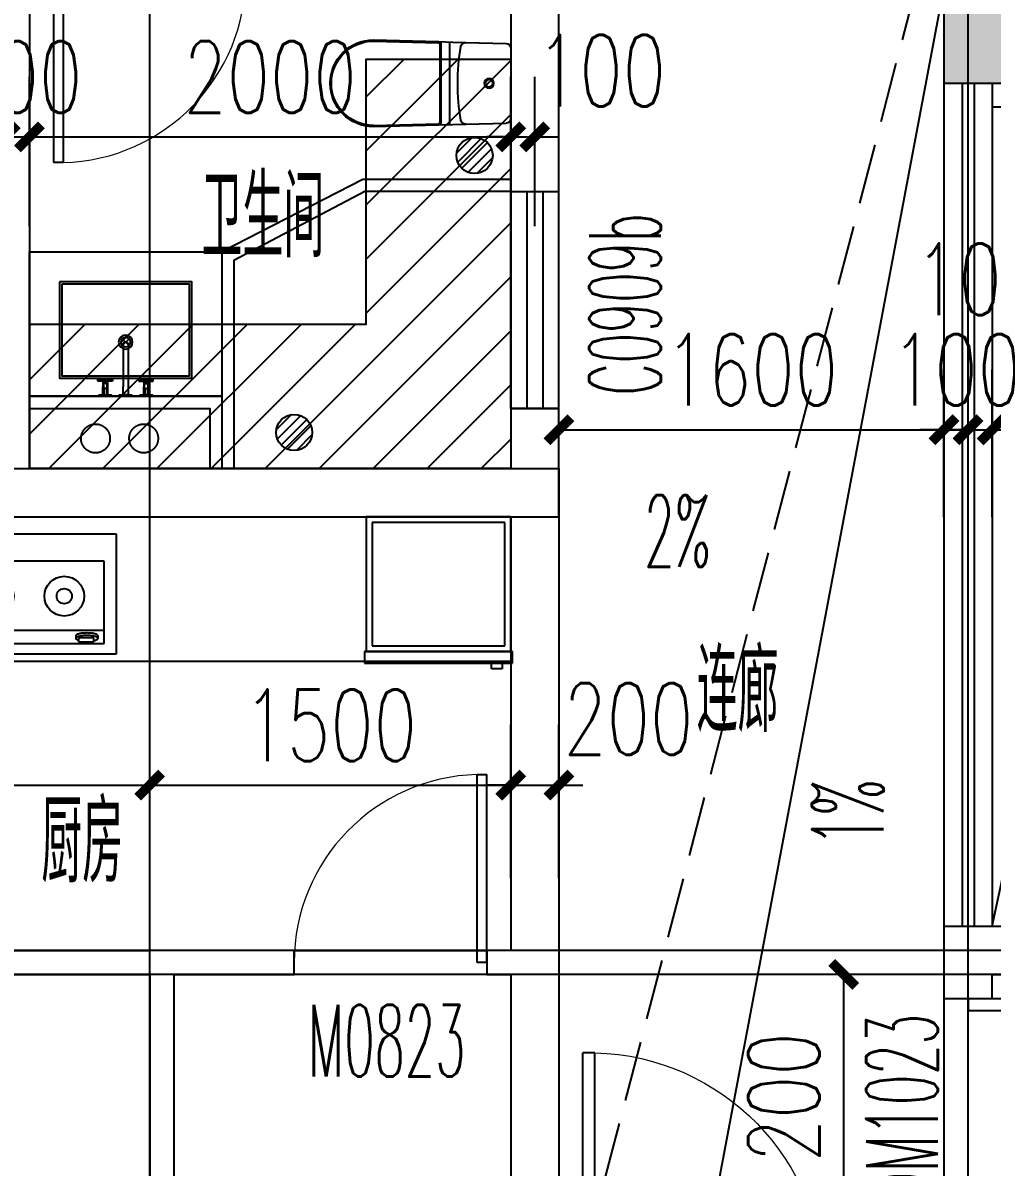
# Model space of a CAD drawing. Extents: x -59851 to 653804, y -249523 to 437614.
# Drawn here: x -41241 to -37214, y 16906 to 21656 of the extents above; entities that cross this region are included whole.
import ezdxf

# ---------------------------------------------------------------- set-up
doc = ezdxf.new("R2010")
doc.units = 0
doc.header["$LTSCALE"] = 1000
doc.header["$MEASUREMENT"] = 0
for name, pattern in [('CONTINOUS', [0]), ('DASH', [0.35, 0.25, -0.1]), ('PS', [3200, 1500, -200, 1500])]:
    doc.linetypes.add(name, pattern=pattern)
doc.layers.add('A-area(算全面积)', color=21, linetype='Continuous', plot=False)
doc.layers.add('A-area(算半面积)', color=23, linetype='Continuous', plot=False)
for name, color, linetype in [('A-Lvtry（卫生间）', 5, 'Continuous'), ('A-Lvtry（厨房）', 5, 'CONTINOUS'), ('A-洞口', 105, 'Continuous'), ('A-疏散距离', 105, 'DASH'), ('A-第三道尺寸线', 105, 'Continuous'), ('A-降板区域', 251, 'Continuous'), ('AE-FLOR', 151, 'Continuous'), ('DIM_SYMB', 3, 'Continuous'), ('DOTE', 16, 'Continuous'), ('NL', 5, 'Continuous'), ('PS', 6, 'PS'), ('PUB_HATCH', 8, 'Continuous'), ('PUB_TEXT', 7, 'Continuous'), ('WALL', 2, 'Continuous'), ('WINDOW', 4, 'Continuous'), ('WINDOW_TEXT', 7, 'Continuous'), ('ys', 154, 'Continuous'), ('剪力墙', 6, 'Continuous'), ('栏杆', 142, 'Continuous')]:
    doc.layers.add(name, color=color, linetype=linetype)
doc.styles.add('_TCH_DIM', font='SIMPLEX.shx', dxfattribs={"width": 0.7, "bigfont": 'GBCBIG.shx'})
doc.styles.add('_TCH_DIM_T3', font='SIMPLEX.shx', dxfattribs={"width": 0.705882, "bigfont": 'GBCBIG.shx'})
doc.styles.add('_TCH_WINDOW', font='SIMPLEX.shx', dxfattribs={"width": 0.7, "height": 3.5, "bigfont": 'GBCBIG.shx'})
doc.styles.get("Standard").update_dxf_attribs({"font": 'gbenor.shx', "width": 0.7, "bigfont": 'gbcbig.shx'})
doc.dimstyles.new('_TCH_ARCH&&100', dxfattribs={"dimtxt": 297.5, "dimasz": 100, "dimexe": 250, "dimexo": 300, "dimgap": 100, "dimtad": 1, "dimdec": 0, "dimzin": 0, "dimdsep": 46, "dimtxsty": '_TCH_DIM_T3', "dimblk": 'ARCHTICK', "dimcen": 0.09, "dimclrt": 7, "dimazin": 2, "dimtfac": 1, "dimtdec": 0, "dimtix": 1, "dimtmove": 2, "dimatfit": 3, "dimfxl": 0, "dimtolj": 1, "dimtzin": 0, "dimarcsym": 0})

# ---------------------------------------------------------------- blocks, each defined once
blk = doc.blocks.new('jgjlq030328')
at = {"layer": 'PUB_HATCH'}
blk.add_hatch(color=256, dxfattribs=at).paths.add_polyline_path([(-283735, 20511.9), (-283135, 20511.9), (-283135, 20911.9), (-283735, 20911.9)])
at = {"layer": '剪力墙'}
blk.add_lwpolyline([(-283735, 20511.9), (-283135, 20511.9), (-283135, 20911.9), (-283735, 20911.9)], close=True, dxfattribs=at)
blk.add_lwpolyline([(-283535, 20511.9), (-283535, 20511.9)], dxfattribs=at)
blk = doc.blocks.new('zhouxianssceng0329')
at = {"layer": 'DOTE'}
for p, q in [((-40713.7, 132089.9), (-40713.7, 156469.4)), ((-37313.7, 132089.9), (-37313.7, 156469.4)), ((-3313.7, 143398.2), (-44988.6, 143398.2)), ((5501.3, 143298.2), (-44988.6, 143298.2))]:
    blk.add_line(p, q, dxfattribs=at)
blk = doc.blocks.new('A$C12CE3BE6')
at = {"ltscale": 10}
for p, q in [((180, 469), (200, 469)), ((180, 412), (180, 435)), ((182.5, 422), (182.5, 442)), ((197.5, 442), (182.5, 442)), ((184.5, 442), (184.5, 469)), ((195.5, 442), (195.5, 469)), ((197.5, 422), (197.5, 442)), ((200, 412), (200, 435)), ((285.2, 469), (265.2, 469)), ((265.2, 260), (265.2, 435)), ((285.2, 260), (285.2, 435)), ((370, 469), (350, 469)), ((350, 412), (350, 435)), ((352.5, 422), (352.5, 442)), ((352.5, 442), (367.5, 442)), ((354.5, 442), (354.5, 469)), ((365.5, 442), (365.5, 469)), ((367.5, 422), (367.5, 442)), ((370, 412), (370, 435)), ((220, 412), (160, 412)), ((160, 412), (160, 405)), ((220, 405), (160, 405)), ((197.5, 422), (182.5, 422)), ((187, 412), (187, 422)), ((193, 412), (193, 422)), ((220, 405), (220, 412)), ((330, 412), (390, 412)), ((330, 405), (330, 412)), ((330, 405), (390, 405)), ((352.5, 422), (367.5, 422)), ((357, 412), (357, 422)), ((363, 412), (363, 422)), ((390, 412), (390, 405))]:
    blk.add_line(p, q, dxfattribs=at)
for p, q in [((260.9, 235.9), (289.1, 264.1)), ((260.9, 264.1), (289.1, 235.9))]:
    blk.add_line(p, q)
for points in [[(200, 435), (200, 469), (215, 469), (215, 475), (165, 475), (165, 469), (180, 469), (180, 435)], [(285.2, 435), (285.2, 469), (299.8, 469), (299.8, 475), (250.2, 475), (250.2, 469), (265.2, 469), (265.2, 435)], [(370, 435), (370, 469), (385, 469), (385, 475), (335, 475), (335, 469), (350, 469), (350, 435)]]:
    blk.add_lwpolyline(points, dxfattribs=at)
for points in [[(0, 0), (0, 400), (550, 400), (550, 0)], [(10, 10), (10, 390), (540, 390), (540, 10)]]:
    blk.add_lwpolyline(points, close=True)
for centre in [(190, 408.5), (360, 408.5)]:
    blk.add_circle(centre, 3.5, dxfattribs=at)
for radius in [29.1, 20]:
    blk.add_circle((275, 250), radius)
blk.add_arc((275.2, 260), 10, 180, 0, dxfattribs=at)
blk = doc.blocks.new('A$C2EEA3612')
at = {"linetype": 'Continuous'}
for p, q in [((-175, 570.2), (-168, 299.8)), ((175, 570.2), (168, 299.8)), ((-180, 570), (-172.9, 299.7)), ((180, 570), (172.9, 299.7)), ((-172.9, 299.7), (-171.1, 240)), ((-163, 295), (163, 295)), ((-163, 290), (163, 290)), ((172.9, 299.7), (171.1, 240)), ((-171.6, 255), (171.6, 255)), ((-171.1, 240), (-169.5, 186.6)), ((171.1, 240), (169.5, 186.6)), ((-169.5, 186.6), (-165.6, 19.4)), ((169.5, 186.6), (165.6, 19.4)), ((-145.6, 0), (145.6, 0))]:
    blk.add_line(p, q, dxfattribs=at)
for radius in [20, 15]:
    blk.add_circle((0, 90), radius, dxfattribs=at)
for centre, radius, start, end in [((0, 570), 180, 0, 180), ((0, 570), 175, 0, 180), ((-163, 300), 10, 181.7534, 270), ((-163, 300), 5, 181.7534, 270), ((163, 300), 5, 270, 358.2466), ((163, 300), 10, 270, 358.2466), ((-149.5, 187.2), 20, 99.8557, 181.7534), ((0, -673.3), 893.4, 80.1443, 99.8557), ((149.5, 187.2), 20, 358.2466, 80.1443), ((-145.6, 20), 20, 181.7534, 270), ((145.6, 20), 20, 270, 358.2466)]:
    blk.add_arc(centre, radius, start, end, dxfattribs=at)
blk = doc.blocks.new('g3wr')
at = {"color": 251}
blk.add_wipeout([(92376.5, 176270.3), (92376.5, 176416), (92376.5, 176561.6), (92382.1, 176575.5), (92395.9, 176581.5), (92459.4, 176583.5), (92576.3, 176580.9), (92666.2, 176588.6), (92736.4, 176588), (92946.5, 176596), (92946.5, 176591), (93056.8, 176558.2), (93056.8, 176558.2), (93126.5, 176416), (93075.6, 176297.8), (92946.5, 176236), (92831.5, 176244.5), (92676.2, 176243), (92576.3, 176251), (92395.9, 176250.4)], dxfattribs=at)
at = {"xscale": -1, "rotation": 270}
blk.add_blockref('A$C2EEA3612', (92376.5, 176416), dxfattribs=at)
blk = doc.blocks.new('$DorLib2D$00000001')
for p, q in [((0.45, 0.975), (0.5, 0.975)), ((0.45, 0), (0.45, 0.975)), ((0.5, 0), (0.5, 0.975)), ((0.5, 0), (0.45, 0))]:
    blk.add_line(p, q)
at = {"lineweight": 13}
blk.add_arc((0.475, 0), 0.975, 91.4693, 180, dxfattribs=at)
blk = doc.blocks.new('$TCHSYS$WIN2D')
for p, q in [((-0.5, 0.5), (0.5, 0.5)), ((-0.5, 0.5), (-0.5, -0.5)), ((0.5, 0.5), (0.5, -0.5)), ((0.5, 0.1667), (-0.5, 0.1667)), ((0.5, -0.1667), (-0.5, -0.1667)), ((-0.5, -0.5), (0.5, -0.5))]:
    blk.add_line(p, q)
blk = doc.blocks.new('_ArchTick')
at = {"color": 0, "linetype": 'ByBlock', "const_width": 0.4}
blk.add_lwpolyline([(-0.5, -0.5), (0.5, 0.5)], dxfattribs=at)
blk = doc.blocks.new('*D682')
at = {"layer": 'A-第三道尺寸线', "color": 0, "lineweight": -2, "transparency": 16777216}
for p, q in [((19009.3, 172441.8), (19009.3, 173061.7)), ((19109.3, 172441.8), (19109.3, 173061.7)), ((19009.3, 172811.7), (18909.3, 172811.7)), ((19009.3, 172811.7), (19109.3, 172811.7)), ((19109.3, 172811.7), (19209.3, 172811.7))]:
    blk.add_line(p, q, dxfattribs=at)
at = {"layer": 'Defpoints', "color": 0, "transparency": 16777216}
for p in [(19109.3, 172811.7), (19009.3, 172141.8), (19109.3, 172141.8)]:
    blk.add_point(p, dxfattribs=at)
at = {"layer": 'A-第三道尺寸线', "color": 0, "lineweight": -2, "transparency": 16777216, "xscale": 100, "yscale": 100, "zscale": 100}
blk.add_blockref('_ArchTick', (19009.3, 172811.7), dxfattribs=at)
at = {"layer": 'A-第三道尺寸线', "color": 0, "lineweight": -2, "transparency": 16777216, "xscale": 100, "yscale": 100, "zscale": 100, "rotation": 180}
blk.add_blockref('_ArchTick', (19109.3, 172811.7), dxfattribs=at)
at = {"layer": 'A-第三道尺寸线', "color": 7, "transparency": 16777216, "insert": (19059.3, 173060.5), "char_height": 297.5, "attachment_point": 5, "style": '_TCH_DIM_T3'}
blk.add_mtext('\\A1;100', dxfattribs=at)
blk = doc.blocks.new('*D683')
at = {"layer": 'A-第三道尺寸线', "color": 0, "lineweight": -2, "transparency": 16777216}
for p, q in [((19109.3, 172441.8), (19109.3, 173061.7)), ((21109.3, 172441.8), (21109.3, 173061.7)), ((19109.3, 172811.7), (21109.3, 172811.7))]:
    blk.add_line(p, q, dxfattribs=at)
at = {"layer": 'Defpoints', "color": 0, "transparency": 16777216}
for p in [(21109.3, 172811.7), (19109.3, 172141.8), (21109.3, 172141.8)]:
    blk.add_point(p, dxfattribs=at)
at = {"layer": 'A-第三道尺寸线', "color": 0, "lineweight": -2, "transparency": 16777216, "xscale": 100, "yscale": 100, "zscale": 100, "rotation": 180}
blk.add_blockref('_ArchTick', (19109.3, 172811.7), dxfattribs=at)
at = {"layer": 'A-第三道尺寸线', "color": 0, "lineweight": -2, "transparency": 16777216, "xscale": 100, "yscale": 100, "zscale": 100}
blk.add_blockref('_ArchTick', (21109.3, 172811.7), dxfattribs=at)
at = {"layer": 'A-第三道尺寸线', "color": 7, "transparency": 16777216, "insert": (20109.3, 173060.5), "char_height": 297.5, "attachment_point": 5, "style": '_TCH_DIM_T3'}
blk.add_mtext('\\A1;2000', dxfattribs=at)
blk = doc.blocks.new('*D684')
at = {"layer": 'A-第三道尺寸线', "color": 0, "lineweight": -2, "transparency": 16777216}
for p, q in [((21109.3, 172441.8), (21109.3, 173061.7)), ((21209.3, 172441.8), (21209.3, 173061.7)), ((21109.3, 172811.7), (21009.3, 172811.7)), ((21109.3, 172811.7), (21209.3, 172811.7)), ((21209.3, 172811.7), (21309.3, 172811.7))]:
    blk.add_line(p, q, dxfattribs=at)
at = {"layer": 'Defpoints', "color": 0, "transparency": 16777216}
for p in [(21209.3, 172811.7), (21109.3, 172141.8), (21209.3, 172141.8)]:
    blk.add_point(p, dxfattribs=at)
at = {"layer": 'A-第三道尺寸线', "color": 0, "lineweight": -2, "transparency": 16777216, "xscale": 100, "yscale": 100, "zscale": 100}
blk.add_blockref('_ArchTick', (21109.3, 172811.7), dxfattribs=at)
at = {"layer": 'A-第三道尺寸线', "color": 0, "lineweight": -2, "transparency": 16777216, "xscale": 100, "yscale": 100, "zscale": 100, "rotation": 180}
blk.add_blockref('_ArchTick', (21209.3, 172811.7), dxfattribs=at)
at = {"layer": 'A-第三道尺寸线', "color": 7, "transparency": 16777216, "insert": (21484.3, 173086.7), "char_height": 297.5, "attachment_point": 5, "style": '_TCH_DIM_T3'}
blk.add_mtext('\\A1;100', dxfattribs=at)
blk = doc.blocks.new('zt1')
at = {"layer": 'A-Lvtry（卫生间）', "linetype": 'Continuous'}
for p, q in [((-700, 0), (0, 0)), ((-700, -500), (-700, 0)), ((0, 0), (0, -500)), ((0, -500), (-700, -500))]:
    blk.add_line(p, q, dxfattribs=at)
at = {"layer": 'A-Lvtry（卫生间）'}
for p, q in [((-673.5, -113.1), (-673.5, -455.5)), ((-50.7, -113.1), (-673.5, -113.1)), ((-50.7, -455.5), (-50.7, -113.1)), ((-673.5, -399.8), (-50.7, -399.8)), ((-640.9, -422.1), (-640.8, -433.8)), ((-549.1, -423.2), (-549.1, -433.7)), ((-167.9, -422.1), (-167.8, -433.8)), ((-76.1, -423.2), (-76.1, -433.7)), ((-673.5, -455.5), (-50.7, -455.5)), ((-565.7, -431.5), (-630.4, -431.5)), ((-630.4, -431.5), (-630.4, -448.2)), ((-630.4, -448.2), (-565.7, -448.2)), ((-565.7, -448.2), (-565.7, -431.5)), ((-157.4, -431.5), (-157.4, -448.2)), ((-92.7, -431.5), (-157.4, -431.5)), ((-157.4, -448.2), (-92.7, -448.2)), ((-92.7, -448.2), (-92.7, -431.5))]:
    blk.add_line(p, q, dxfattribs=at)
for points in [[(-549.1, -423.2, 0.259034), (-551, -419.8, 0.076276), (-562.5, -414.9, 0.036515), (-576.1, -412.4, 0.026615), (-594.9, -411.4, 0.026615), (-613.8, -412.4, 0.036515), (-627.3, -414.9, 0.076276), (-638.9, -419.8, 0.259034), (-640.8, -423.2, 0.078462), (-640.6, -424.5, 0.056762)], [(-549.1, -433.7, 0.259034), (-551, -430.3, 0.076276), (-562.5, -425.4, 0.036515), (-576.1, -422.9, 0.026615), (-594.9, -421.9, 0.026615), (-613.8, -422.9, 0.036515), (-627.3, -425.4, 0.076276), (-638.9, -430.3, 0.259034), (-640.8, -433.7, 0.259034), (-638.9, -437.2, 0.056762), (-630.4, -441.2, 0.036515)], [(-76.1, -423.2, 0.259034), (-78, -419.8, 0.076276), (-89.5, -414.9, 0.036515), (-103.1, -412.4, 0.026615), (-121.9, -411.4, 0.026615), (-140.8, -412.4, 0.036515), (-154.3, -414.9, 0.076276), (-165.9, -419.8, 0.259034), (-167.8, -423.2, 0.078462), (-167.6, -424.5, 0.056762)], [(-76.1, -433.7, 0.259034), (-78, -430.3, 0.076276), (-89.5, -425.4, 0.036515), (-103.1, -422.9, 0.026615), (-121.9, -421.9, 0.026615), (-140.8, -422.9, 0.036515), (-154.3, -425.4, 0.076276), (-165.9, -430.3, 0.259034), (-167.8, -433.7, 0.259034), (-165.9, -437.2, 0.056762), (-157.4, -441.2, 0.036515)], [(-565.7, -442.9, 0.008736), (-562.5, -442.1, 0.076276), (-551, -437.2, 0.259034), (-549.1, -433.7, 0.259034)], [(-92.7, -442.9, 0.008736), (-89.5, -442.1, 0.076276), (-78, -437.2, 0.259034), (-76.1, -433.7, 0.259034)]]:
    blk.add_lwpolyline(points, format="xyb", dxfattribs=at)
at = {"layer": 'A-Lvtry（卫生间）', "linetype": 'Continuous'}
for centre, radius in [((-508.4, -258.5), 82.5), ((-215.8, -258.5), 82.5), ((-508.4, -258.5), 31.6), ((-215.8, -258.5), 31.6)]:
    blk.add_circle(centre, radius, dxfattribs=at)
at = {"layer": 'A-Lvtry（卫生间）', "width": 0.8, "flags": 9}
for tag in ['YSIZE', 'XSIZE']:
    blk.add_attdef(tag, (-350, 0), '', height=0.5, dxfattribs=at)
blk = doc.blocks.new('BX1')
at = {"layer": 'A-Lvtry（卫生间）'}
for p, q in [((-560, 8), (-607.7, 8)), ((-607.7, 8), (-607.7, -608)), ((-560, -608), (-560, 8)), ((0, 0), (-560, 0)), ((0, -600), (0, 0)), ((-560, 0), (-560, -600)), ((-24, -24), (-536, -24)), ((-536, -24), (-536, -576)), ((-24, -576), (-24, -24)), ((-631.1, -564.3), (-631.1, -520)), ((-631.1, -520), (-607.7, -520)), ((-607.7, -520), (-607.7, -564.3)), ((-607.7, -564.3), (-631.1, -564.3)), ((-607.7, -608), (-560, -608)), ((-560, -600), (0, -600)), ((-536, -576), (-24, -576))]:
    blk.add_line(p, q, dxfattribs=at)
blk = doc.blocks.new('*D713')
at = {"layer": 'A-第三道尺寸线', "color": 0, "lineweight": -2, "transparency": 16777216}
for p, q in [((-1612.2, 169334.8), (-2137.5, 169334.8)), ((-1887.5, 168134.8), (-1887.5, 169334.8)), ((-1612.2, 168134.8), (-2137.5, 168134.8))]:
    blk.add_line(p, q, dxfattribs=at)
at = {"layer": 'Defpoints', "color": 0, "transparency": 16777216}
for p in [(-1887.5, 169334.8), (-1312.2, 169334.8), (-1312.2, 168134.8)]:
    blk.add_point(p, dxfattribs=at)
at = {"layer": 'A-第三道尺寸线', "color": 0, "lineweight": -2, "transparency": 16777216, "xscale": 100, "yscale": 100, "zscale": 100}
for p, rotation in [((-1887.5, 169334.8), 90), ((-1887.5, 168134.8), 270)]:
    blk.add_blockref('_ArchTick', p, dxfattribs=dict(at, rotation=rotation))
at = {"layer": 'A-第三道尺寸线', "color": 7, "transparency": 16777216, "insert": (-2136.2, 168734.8), "char_height": 297.5, "attachment_point": 5, "rotation": 90, "style": '_TCH_DIM_T3'}
blk.add_mtext('\\A1;1200', dxfattribs=at)
blk = doc.blocks.new('*D718')
at = {"layer": 'A-第三道尺寸线', "color": 0, "lineweight": -2, "transparency": 16777216}
for p, q in [((-6670.7, 169734.8), (-6670.7, 170370.7)), ((-4770.7, 169734.8), (-4770.7, 170370.7)), ((-6670.7, 170120.7), (-4770.7, 170120.7))]:
    blk.add_line(p, q, dxfattribs=at)
at = {"layer": 'Defpoints', "color": 0, "transparency": 16777216}
for p in [(-4770.7, 170120.7), (-6670.7, 169434.8), (-4770.7, 169434.8)]:
    blk.add_point(p, dxfattribs=at)
at = {"layer": 'A-第三道尺寸线', "color": 0, "lineweight": -2, "transparency": 16777216, "xscale": 100, "yscale": 100, "zscale": 100, "rotation": 180}
blk.add_blockref('_ArchTick', (-6670.7, 170120.7), dxfattribs=at)
at = {"layer": 'A-第三道尺寸线', "color": 0, "lineweight": -2, "transparency": 16777216, "xscale": 100, "yscale": 100, "zscale": 100}
blk.add_blockref('_ArchTick', (-4770.7, 170120.7), dxfattribs=at)
at = {"layer": 'A-第三道尺寸线', "color": 7, "transparency": 16777216, "insert": (-5720.7, 170369.5), "char_height": 297.5, "attachment_point": 5, "style": '_TCH_DIM_T3'}
blk.add_mtext('\\A1;1900', dxfattribs=at)
blk = doc.blocks.new('*D719')
at = {"layer": 'A-第三道尺寸线', "color": 0, "lineweight": -2, "transparency": 16777216}
for p, q in [((-4770.7, 169734.8), (-4770.7, 170370.7)), ((-3270.7, 169734.8), (-3270.7, 170370.7)), ((-4770.7, 170120.7), (-3270.7, 170120.7))]:
    blk.add_line(p, q, dxfattribs=at)
at = {"layer": 'Defpoints', "color": 0, "transparency": 16777216}
for p in [(-3270.7, 170120.7), (-4770.7, 169434.8), (-3270.7, 169434.8)]:
    blk.add_point(p, dxfattribs=at)
at = {"layer": 'A-第三道尺寸线', "color": 0, "lineweight": -2, "transparency": 16777216, "xscale": 100, "yscale": 100, "zscale": 100, "rotation": 180}
blk.add_blockref('_ArchTick', (-4770.7, 170120.7), dxfattribs=at)
at = {"layer": 'A-第三道尺寸线', "color": 0, "lineweight": -2, "transparency": 16777216, "xscale": 100, "yscale": 100, "zscale": 100}
blk.add_blockref('_ArchTick', (-3270.7, 170120.7), dxfattribs=at)
at = {"layer": 'A-第三道尺寸线', "color": 7, "transparency": 16777216, "insert": (-4020.7, 170369.5), "char_height": 297.5, "attachment_point": 5, "style": '_TCH_DIM_T3'}
blk.add_mtext('\\A1;1500', dxfattribs=at)
blk = doc.blocks.new('*D720')
at = {"layer": 'A-第三道尺寸线', "color": 0, "lineweight": -2, "transparency": 16777216}
for p, q in [((-3270.7, 169734.8), (-3270.7, 170370.7)), ((-3070.7, 169734.8), (-3070.7, 170370.7)), ((-3270.7, 170120.7), (-3370.7, 170120.7)), ((-3270.7, 170120.7), (-3070.7, 170120.7)), ((-3070.7, 170120.7), (-2970.7, 170120.7))]:
    blk.add_line(p, q, dxfattribs=at)
at = {"layer": 'Defpoints', "color": 0, "transparency": 16777216}
for p in [(-3070.7, 170120.7), (-3270.7, 169434.8), (-3070.7, 169434.8)]:
    blk.add_point(p, dxfattribs=at)
at = {"layer": 'A-第三道尺寸线', "color": 0, "lineweight": -2, "transparency": 16777216, "xscale": 100, "yscale": 100, "zscale": 100}
blk.add_blockref('_ArchTick', (-3270.7, 170120.7), dxfattribs=at)
at = {"layer": 'A-第三道尺寸线', "color": 0, "lineweight": -2, "transparency": 16777216, "xscale": 100, "yscale": 100, "zscale": 100, "rotation": 180}
blk.add_blockref('_ArchTick', (-3070.7, 170120.7), dxfattribs=at)
at = {"layer": 'A-第三道尺寸线', "color": 7, "transparency": 16777216, "insert": (-2781.7, 170395.7), "char_height": 297.5, "attachment_point": 5, "style": '_TCH_DIM_T3'}
blk.add_mtext('\\A1;200', dxfattribs=at)
blk = doc.blocks.new('a3huxing0323')
at = {"layer": 'WALL'}
for p, q in [((5007.6, 169534.8), (5007.6, 169234.8)), ((5007.6, 169534.8), (6707.6, 169534.8)), ((5207.6, 169234.8), (5207.6, 169334.8)), ((5207.6, 169334.8), (6607.6, 169334.8)), ((5007.6, 169234.8), (5207.6, 169234.8))]:
    blk.add_line(p, q, dxfattribs=at)
at = {"layer": 'WINDOW'}
blk.add_line((5007.6, 169234.8), (5007.6, 168234.8), dxfattribs=at)
ref = blk.add_blockref('$DorLib2D$00000001', (5107.6, 168734.8), dxfattribs=dict(at, xscale=-1000, yscale=1000, zscale=-1000, rotation=270))
ref.add_attrib('A', 'FDM1023', (4981.4, 168269.3), dxfattribs={"layer": 'WINDOW_TEXT', "height": 297.5, "rotation": 90, "style": '_TCH_WINDOW', "width": 0.494118})
blk = doc.blocks.new('hhhhxintongqutong0329')
at = {"layer": 'A-area(算全面积)'}
blk.add_lwpolyline([(-37213.7, 20182.6), (-37213.7, 20182.6), (-37213.7, 20182.6), (-37213.7, 16782.6), (-34663.7, 16782.6), (-34663.7, 16782.6), (-33413.7, 16782.6), (-33413.7, 16782.6), (-31813.7, 16782.6), (-31813.7, 16982.6), (-31213.7, 16982.6), (-31213.7, 13682.6), (-29813.7, 13682.6), (-29813.7, 16982.6), (-29213.7, 16982.6), (-29213.7, 16782.6), (-27713.6, 16782.6), (-27713.6, 16782.6), (-26463.7, 16782.6), (-26463.7, 16782.6), (-25563.6, 16782.6), (-25563.7, 18382.6), (-22113.7, 18382.6), (-22113.7, 20182.6)], close=True, dxfattribs=at)
at = {"layer": 'AE-FLOR'}
for points in [[(-37413.7, 20282.6), (-37413.7, 16782.6)], [(-37213.7, 20282.6), (-37213.7, 16782.6)]]:
    blk.add_lwpolyline(points, dxfattribs=at)
at = {"layer": '栏杆'}
for points in [[(-37338.7, 20282.6), (-37338.7, 16782.6)], [(-37288.7, 20282.6), (-37288.7, 16782.6)]]:
    blk.add_lwpolyline(points, dxfattribs=at)
at = {"layer": 'PUB_TEXT', "width": 0.7}
blk.add_text('连廊', height=337.59, dxfattribs=at).set_placement((-38441.2, 17590))
blk = doc.blocks.new('_LV13')
at = {"color": 0}
for p, q in [((-0.071, 0.495), (-0.495, 0.071)), ((0.183, 0.465), (-0.465, -0.183)), ((0.354, 0.354), (-0.354, -0.354)), ((0.465, 0.183), (-0.183, -0.465)), ((0.495, -0.071), (0.071, -0.495))]:
    blk.add_line(p, q, dxfattribs=at)
blk.add_circle((0, 0), 0.5)
blk = doc.blocks.new('1huxingshui0505')
at = {"layer": 'NL', "ltscale": 0.5, "extrusion": (0, 0, -1), "xscale": -150, "yscale": 150, "zscale": -150}
for p in [(179299.1, 93320.3), (180049.1, 92170.3)]:
    blk.add_blockref('_LV13', p, dxfattribs=at)
blk = doc.blocks.new('*D1963')
at = {"layer": 'A-第三道尺寸线', "color": 0, "lineweight": -2, "transparency": 16777216}
for p, q in [((-39013.7, 19603.6), (-39013.7, 20217)), ((-37413.7, 19603.6), (-37413.7, 20217)), ((-39013.7, 19967), (-37413.7, 19967))]:
    blk.add_line(p, q, dxfattribs=at)
at = {"layer": 'Defpoints', "color": 0, "transparency": 16777216}
for p in [(-37413.7, 19967), (-39013.7, 19303.6), (-37413.7, 19303.6)]:
    blk.add_point(p, dxfattribs=at)
at = {"layer": 'A-第三道尺寸线', "color": 0, "lineweight": -2, "transparency": 16777216, "xscale": 100, "yscale": 100, "zscale": 100, "rotation": 180}
blk.add_blockref('_ArchTick', (-39013.7, 19967), dxfattribs=at)
at = {"layer": 'A-第三道尺寸线', "color": 0, "lineweight": -2, "transparency": 16777216, "xscale": 100, "yscale": 100, "zscale": 100}
blk.add_blockref('_ArchTick', (-37413.7, 19967), dxfattribs=at)
at = {"layer": 'A-第三道尺寸线', "color": 7, "transparency": 16777216, "insert": (-38213.7, 20215.7), "char_height": 297.5, "attachment_point": 5, "style": '_TCH_DIM_T3'}
blk.add_mtext('\\A1;1600', dxfattribs=at)
blk = doc.blocks.new('*D1964')
at = {"layer": 'A-第三道尺寸线', "color": 0, "lineweight": -2, "transparency": 16777216}
for p, q in [((-37413.7, 19603.6), (-37413.7, 20217)), ((-37313.7, 19603.6), (-37313.7, 20217)), ((-37413.7, 19967), (-37513.7, 19967)), ((-37413.7, 19967), (-37313.7, 19967)), ((-37313.7, 19967), (-37213.7, 19967))]:
    blk.add_line(p, q, dxfattribs=at)
at = {"layer": 'Defpoints', "color": 0, "transparency": 16777216}
for p in [(-37313.7, 19967), (-37413.7, 19303.6), (-37313.7, 19303.6)]:
    blk.add_point(p, dxfattribs=at)
at = {"layer": 'A-第三道尺寸线', "color": 0, "lineweight": -2, "transparency": 16777216, "xscale": 100, "yscale": 100, "zscale": 100}
blk.add_blockref('_ArchTick', (-37413.7, 19967), dxfattribs=at)
at = {"layer": 'A-第三道尺寸线', "color": 0, "lineweight": -2, "transparency": 16777216, "xscale": 100, "yscale": 100, "zscale": 100, "rotation": 180}
blk.add_blockref('_ArchTick', (-37313.7, 19967), dxfattribs=at)
at = {"layer": 'A-第三道尺寸线', "color": 7, "transparency": 16777216, "insert": (-37363.7, 20215.7), "char_height": 297.5, "attachment_point": 5, "style": '_TCH_DIM_T3'}
blk.add_mtext('\\A1;100', dxfattribs=at)
blk = doc.blocks.new('*D1965')
at = {"layer": 'A-第三道尺寸线', "color": 0, "lineweight": -2, "transparency": 16777216}
for p, q in [((-37313.7, 19603.6), (-37313.7, 20217)), ((-37213.7, 19603.6), (-37213.7, 20217)), ((-37313.7, 19967), (-37413.7, 19967)), ((-37313.7, 19967), (-37213.7, 19967)), ((-37213.7, 19967), (-37113.7, 19967))]:
    blk.add_line(p, q, dxfattribs=at)
at = {"layer": 'Defpoints', "color": 0, "transparency": 16777216}
for p in [(-37213.7, 19967), (-37313.7, 19303.6), (-37213.7, 19303.6)]:
    blk.add_point(p, dxfattribs=at)
at = {"layer": 'A-第三道尺寸线', "color": 0, "lineweight": -2, "transparency": 16777216, "xscale": 100, "yscale": 100, "zscale": 100}
blk.add_blockref('_ArchTick', (-37313.7, 19967), dxfattribs=at)
at = {"layer": 'A-第三道尺寸线', "color": 0, "lineweight": -2, "transparency": 16777216, "xscale": 100, "yscale": 100, "zscale": 100, "rotation": 180}
blk.add_blockref('_ArchTick', (-37213.7, 19967), dxfattribs=at)
at = {"layer": 'A-第三道尺寸线', "color": 7, "transparency": 16777216, "insert": (-37263.7, 20592), "char_height": 297.5, "attachment_point": 5, "style": '_TCH_DIM_T3'}
blk.add_mtext('\\A1;100', dxfattribs=at)
blk = doc.blocks.new('*D1966')
at = {"layer": 'A-第三道尺寸线', "color": 0, "lineweight": -2, "transparency": 16777216}
for p, q in [((-37213.7, 19603.6), (-37213.7, 20217)), ((-35613.8, 19603.6), (-35613.8, 20217)), ((-37213.7, 19967), (-35613.8, 19967))]:
    blk.add_line(p, q, dxfattribs=at)
at = {"layer": 'Defpoints', "color": 0, "transparency": 16777216}
for p in [(-35613.8, 19967), (-37213.7, 19303.6), (-35613.8, 19303.6)]:
    blk.add_point(p, dxfattribs=at)
at = {"layer": 'A-第三道尺寸线', "color": 0, "lineweight": -2, "transparency": 16777216, "xscale": 100, "yscale": 100, "zscale": 100, "rotation": 180}
blk.add_blockref('_ArchTick', (-37213.7, 19967), dxfattribs=at)
at = {"layer": 'A-第三道尺寸线', "color": 0, "lineweight": -2, "transparency": 16777216, "xscale": 100, "yscale": 100, "zscale": 100}
blk.add_blockref('_ArchTick', (-35613.8, 19967), dxfattribs=at)
at = {"layer": 'A-第三道尺寸线', "color": 7, "transparency": 16777216, "insert": (-36413.8, 20215.7), "char_height": 297.5, "attachment_point": 5, "style": '_TCH_DIM_T3'}
blk.add_mtext('\\A1;1600', dxfattribs=at)
blk = doc.blocks.new('a1HUXING0323')
at = {"layer": 'A-Lvtry（卫生间）'}
for points in [[(21109.3, 172634.5), (20495.2, 172634.5), (19909.3, 172334.8), (19909.3, 171434.8)], [(21109.3, 172584.5), (20503.5, 172584.5), (19959.3, 172299), (19959.3, 171434.8)]]:
    blk.add_lwpolyline(points, dxfattribs=at)
blk.add_lwpolyline([(19109.3, 171734.8), (19109.3, 172334.8), (19909.3, 172334.8), (19909.3, 171734.8)], close=True, dxfattribs=at)
at = {"layer": 'PS', "ltscale": 0.5}
for centre in [(19384.3, 171559.8), (19584.3, 171559.8)]:
    blk.add_circle(centre, 60, dxfattribs=at)
at = {"layer": 'WALL'}
for p, q in [((21309.3, 172584.8), (21309.3, 173534.8)), ((19109.3, 173434.8), (19109.3, 171434.8)), ((21109.3, 172584.8), (21309.3, 172584.8)), ((21309.3, 171684.8), (21109.3, 171684.8)), ((21109.3, 171684.8), (21109.3, 171434.8)), ((21309.3, 171234.8), (21309.3, 171684.8)), ((19109.3, 171434.8), (21109.3, 171434.8)), ((19009.3, 171234.8), (21309.3, 171234.8))]:
    blk.add_line(p, q, dxfattribs=at)
for points in [[(19109.3, 171734.8), (19909.3, 171734.8), (19909.3, 171434.8)], [(19109.3, 171684.8), (19859.3, 171684.8), (19859.3, 171434.8)]]:
    blk.add_lwpolyline(points, dxfattribs=at)
at = {"layer": 'A-Lvtry（卫生间）', "extrusion": (0, 0, -1), "xscale": -1, "zscale": -1, "rotation": 180}
blk.add_blockref('g3wr', (-113485.8, 349450.4), dxfattribs=at)
at = {"layer": 'A-Lvtry（卫生间）', "extrusion": (0, 0, -1), "zscale": -1, "rotation": 180}
blk.add_blockref('A$C12CE3BE6', (-19234.3, 172209.8), dxfattribs=at)
at = {"layer": 'WINDOW'}
ref = blk.add_blockref('$DorLib2D$00000001', (19609.3, 173484.8), dxfattribs=dict(at, xscale=800, yscale=800, zscale=-800, rotation=180))
ref.add_attrib('A', 'M0823', (19266.3, 173661), dxfattribs={"layer": 'WINDOW_TEXT', "height": 297.5, "style": '_TCH_WINDOW', "width": 0.494118})
ref = blk.add_blockref('$TCHSYS$WIN2D', (21209.3, 172134.8), dxfattribs=dict(at, xscale=900, yscale=200, zscale=-900, rotation=90))
ref.add_attrib('A', 'C0909b', (21733, 171739.3), dxfattribs={"layer": 'WINDOW_TEXT', "height": 297.5, "rotation": 90, "style": '_TCH_WINDOW', "width": 0.494118})
at = {"layer": 'PUB_TEXT', "width": 0.7}
blk.add_text('卫生间', height=337.59, dxfattribs=at).set_placement((19824.2, 172311.2))
at = {"layer": 'A-第三道尺寸线'}
dim = blk.add_aligned_dim(p1=(19009.3, 172141.8), p2=(19109.3, 172141.8), distance=669.9, dimstyle='_TCH_ARCH&&100', dxfattribs=at)
dim.commit()
dim.dimension.update_dxf_attribs({"geometry": '*D682', "text_midpoint": (19059.3, 173060.5)})
at = {"layer": 'A-降板区域'}
h = blk.add_hatch(dxfattribs=at)
h.set_pattern_fill('ANSI31', color=256, scale=100)
h.set_pattern_definition([(45, (58723.63, 0), (-112.2532, 112.2532), [])])
h.paths.add_polyline_path([(19109.3, 172034.8), (20509.3, 172034.8), (20509.3, 173134.8), (21109.3, 173134.8), (21109.3, 171434.8), (19109.3, 171434.8)])
blk.add_lwpolyline([(19109.3, 172034.8), (20509.3, 172034.8), (20509.3, 173134.8), (21109.3, 173134.8), (21109.3, 171434.8), (19109.3, 171434.8), (19109.3, 172034.8)], dxfattribs=at)
at = {"layer": 'WALL'}
blk.add_line((21109.3, 173434.8), (21109.3, 172584.8), dxfattribs=at)
at = {"layer": 'A-第三道尺寸线'}
dim = blk.add_aligned_dim(p1=(19109.3, 172141.8), p2=(21109.3, 172141.8), distance=669.9, dimstyle='_TCH_ARCH&&100', dxfattribs=at)
dim.commit()
dim.dimension.update_dxf_attribs({"geometry": '*D683', "text_midpoint": (20109.3, 173060.5)})
dim = blk.add_linear_dim(base=(21209.3, 172811.7), p1=(21109.3, 172141.8), p2=(21209.3, 172141.8), angle=0, dimstyle='_TCH_ARCH&&100', dxfattribs=at)
dim.commit()
dim.dimension.update_dxf_attribs({"geometry": '*D684', "text_midpoint": (21484.3, 173086.7), "dimtype": 129})
blk = doc.blocks.new('a2huxing0322')
at = {"layer": 'A-Lvtry（厨房）'}
blk.add_lwpolyline([(-6070.7, 169434.8), (-6070.7, 170634.8), (-3270.7, 170634.8)], dxfattribs=at)
at = {"layer": 'WALL'}
for p, q in [((-6770.7, 171434.8), (-3070.7, 171434.8)), ((-3070.7, 171434.8), (-3070.7, 169334.8)), ((-6670.7, 171234.8), (-3270.7, 171234.8)), ((-3270.7, 171234.8), (-3270.7, 169434.8)), ((-6670.7, 169434.8), (-4770.7, 169434.8)), ((-4170.7, 169434.8), (-4770.7, 169434.8)), ((-4170.7, 169334.8), (-4170.7, 169434.8)), ((-3270.7, 169434.8), (-3370.7, 169434.8)), ((-3370.7, 169434.8), (-3370.7, 169334.8)), ((-6770.7, 169334.8), (-4770.7, 169334.8)), ((-4770.7, 169334.8), (-4770.7, 166134.8)), ((-4670.7, 169334.8), (-4170.7, 169334.8)), ((-4670.7, 169334.8), (-4670.7, 166034.8)), ((-3370.7, 169334.8), (-3270.7, 169334.8)), ((-3270.7, 169334.8), (-3270.7, 167934.8)), ((-3070.7, 169334.8), (-3070.7, 168134.8))]:
    blk.add_line(p, q, dxfattribs=at)
at = {"layer": 'WINDOW'}
blk.add_line((-4170.7, 169434.8), (-3370.7, 169434.8), dxfattribs=at)
at = {"layer": 'A-Lvtry（厨房）', "extrusion": (-1.08889e-08, 3.92285e-11, -1), "xscale": -1.000000000000011, "zscale": -1.000000000000011, "rotation": 270}
blk.add_blockref('BX1', (3870.7, 171234.8), dxfattribs=at)
at = {"layer": 'A-Lvtry（厨房）', "extrusion": (-3.92285e-11, -1.08889e-08, -1), "xscale": -1, "zscale": -1, "rotation": 359.9999986659787}
blk.add_blockref('zt1', (4909.7, 171163.7), dxfattribs=at)
at = {"layer": 'WINDOW'}
ref = blk.add_blockref('$DorLib2D$00000001', (-3770.7, 169384.8), dxfattribs=dict(at, xscale=800, yscale=800, zscale=800))
ref.add_attrib('A', 'M0823', (-4113.7, 168911), dxfattribs={"layer": 'WINDOW_TEXT', "height": 297.5, "style": '_TCH_WINDOW', "width": 0.494118})
ref = blk.add_blockref('$DorLib2D$00000001', (-2470.7, 168034.8), dxfattribs=dict(at, xscale=-1000, yscale=1000, zscale=-1000))
ref.add_attrib('A', 'FDM1023', (-2936.2, 167511), dxfattribs={"layer": 'WINDOW_TEXT', "height": 297.5, "style": '_TCH_WINDOW', "width": 0.494118})
at = {"layer": 'PUB_TEXT', "width": 0.7}
blk.add_text('厨房', height=337.59, dxfattribs=at).set_placement((-5221, 169716.3))
at = {"layer": 'A-第三道尺寸线'}
dim = blk.add_linear_dim(base=(-3070.7, 170120.7), p1=(-3270.7, 169434.8), p2=(-3070.7, 169434.8), angle=0, dimstyle='_TCH_ARCH&&100', dxfattribs=at)
dim.commit()
dim.dimension.update_dxf_attribs({"geometry": '*D720', "text_midpoint": (-2781.7, 170395.7), "dimtype": 129})
for p1, p2, distance, picture, middle in [((-6670.7, 169434.8), (-4770.7, 169434.8), 685.9, '*D718', (-5720.7, 170369.5)), ((-4770.7, 169434.8), (-3270.7, 169434.8), 685.9, '*D719', (-4020.7, 170369.5)), ((-1312.2, 168134.8), (-1312.2, 169334.8), 575.2, '*D713', (-2136.2, 168734.8))]:
    dim = blk.add_aligned_dim(p1=p1, p2=p2, distance=distance, dimstyle='_TCH_ARCH&&100', dxfattribs=at)
    dim.commit()
    dim.dimension.update_dxf_attribs({"geometry": picture, "text_midpoint": middle})

msp = doc.modelspace()

# ---------------------------------------------------------------- block references
msp.add_blockref('zhouxianssceng0329', (0, -125592.5))
at = {"layer": '剪力墙'}
msp.add_blockref('jgjlq030328', (246321.3, 893.8, 0), dxfattribs=at)

# ---------------------------------------------------------------- next in the draw order: block references
msp.add_blockref('a1HUXING0323', (-60323, -151629))

# ---------------------------------------------------------------- next in the draw order: block references
msp.add_blockref('a2huxing0322', (-35943, -151629.1))
at = {"layer": 'A-area(算半面积)'}
msp.add_blockref('1huxingshui0505', (139935.4, -72214.5), dxfattribs=at)

# ---------------------------------------------------------------- next in the draw order: linework, layer by layer
at = {"layer": 'DIM_SYMB'}
msp.add_lwpolyline([(-38814.7, 19292.3, 0, 0, 0), (-38319.8, 19292.3, 80, 0, 0), (-38019.8, 19292.3, 0, 0, 0)], format="xyseb", dxfattribs=at)

# ---------------------------------------------------------------- next in the draw order: block references
msp.add_blockref('a3huxing0323', (-42421.3, -151629.1))

# ---------------------------------------------------------------- next in the draw order: texts
at = {"layer": 'PUB_TEXT', "style": '_TCH_DIM', "width": 0.494118}
msp.add_text('2%', height=297.5, dxfattribs=at).set_placement((-38659, 19397.3))

# ---------------------------------------------------------------- next in the draw order: dimensions: what is measured, and where the dimension line sits
at = {"layer": 'A-第三道尺寸线'}
dim = msp.add_linear_dim(base=(-37213.7, 19967), p1=(-37313.7, 19303.6), p2=(-37213.7, 19303.6), angle=0, dimstyle='_TCH_ARCH&&100', dxfattribs=at)
dim.commit()
dim.dimension.update_dxf_attribs({"geometry": '*D1965', "text_midpoint": (-37263.7, 20592), "dimtype": 161})
for p1, p2, picture, middle in [((-39013.7, 19303.6), (-37413.7, 19303.6), '*D1963', (-38213.7, 20215.7)), ((-37413.7, 19303.6), (-37313.7, 19303.6), '*D1964', (-37363.7, 20215.7)), ((-37213.7, 19303.6), (-35613.8, 19303.6), '*D1966', (-36413.8, 20215.7))]:
    dim = msp.add_aligned_dim(p1=p1, p2=p2, distance=663.4, dimstyle='_TCH_ARCH&&100', dxfattribs=at)
    dim.commit()
    dim.dimension.update_dxf_attribs({"geometry": picture, "text_midpoint": middle})

# ---------------------------------------------------------------- next in the draw order: linework, layer by layer
at = {"layer": 'A-洞口'}
msp.add_lwpolyline([(-37213.7, 17905.7), (-36594.5, 20783.2), (-22163.7, 21305.7)], dxfattribs=at)
at = {"layer": 'A-疏散距离'}
msp.add_lwpolyline([(-38913.7, 16505.7), (-37505.1, 21897), (-19113.7, 23105.7)], dxfattribs=at)
at = {"layer": 'DIM_SYMB'}
msp.add_lwpolyline([(-37559.9, 18069.5, 0, 0, 0), (-37559.9, 18564.4, 80, 0, 0), (-37559.9, 18864.4, 0, 0, 0)], format="xyseb", dxfattribs=at)
at = {"layer": 'ys'}
msp.add_lwpolyline([(-37413.7, 21805.7), (-38413.7, 16505.7)], dxfattribs=at)

# ---------------------------------------------------------------- next in the draw order: block references
msp.add_blockref('hhhhxintongqutong0329', (0, 1123.1))

# ---------------------------------------------------------------- next in the draw order: texts
at = {"layer": 'PUB_TEXT', "style": '_TCH_DIM', "width": 0.494118}
msp.add_text('1%', height=297.5, rotation=90, dxfattribs=at).set_placement((-37664.9, 18239.1))

doc.saveas('drawing.dxf')
